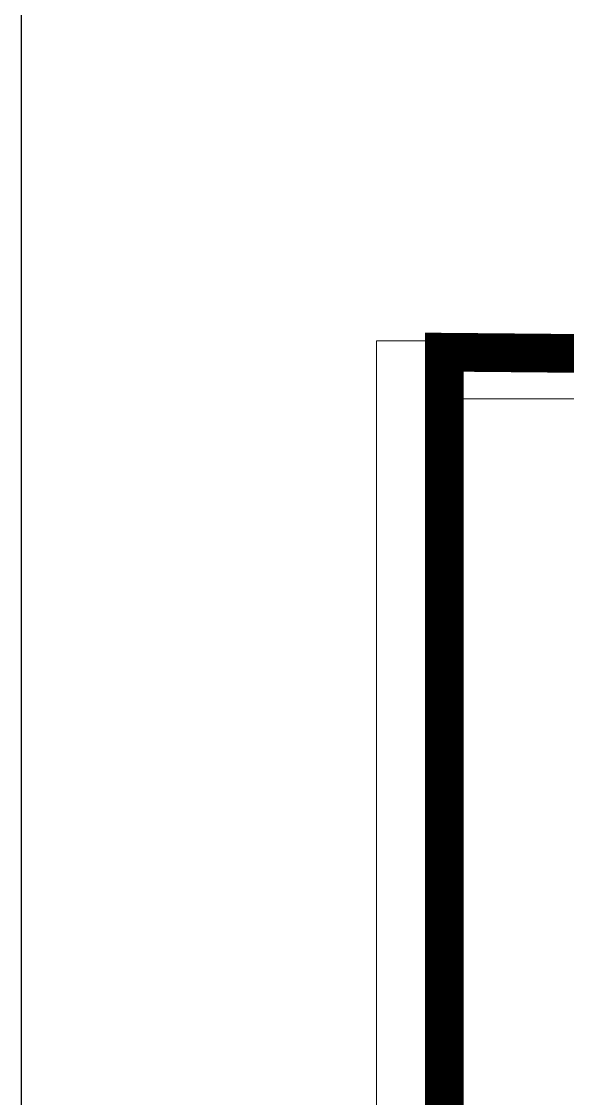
# Model space of a CAD drawing. Header units: metres. Extents: x 75097 to 220695, y -1557923 to -1361206.
# Drawn here: x 108363 to 109773, y -1431661 to -1428878 of the extents above; entities that cross this region are included whole.
import ezdxf

# ---------------------------------------------------------------- set-up
doc = ezdxf.new("R2010")
doc.units = ezdxf.units.M
doc.linetypes.add('DASHED2', pattern=[0.375, 0.25, -0.125])
doc.layers.get('0').update_dxf_attribs({"lineweight": 0})
doc.layers.add('A-100 - Copy$0$axes', color=8, linetype='Continuous')
doc.layers.add('A-100 - Copy$0$Walls', color=8, linetype='Continuous', lineweight=0)
doc.layers.add('E-POWR', color=7, linetype='Continuous', lineweight=9, true_color=0x4e7e3e)

# ---------------------------------------------------------------- blocks, each defined once
blk = doc.blocks.new('A-100 - Copy')
at = {"layer": 'A-100 - Copy$0$axes'}
blk.add_line((108363.3, -1477297.4, 0), (108363.3, -1366691.8, 0), dxfattribs=at)
at = {"layer": 'A-100 - Copy$0$Walls'}
for p, q in [((109280.3, -1429702.7, 2.4), (113014.1, -1429702.7, 2.4)), ((109280.3, -1437347.7, 2.4), (109280.3, -1429702.7, 2.4)), ((109430.3, -1429852.7, 2.4), (109430.3, -1433602.7, 2.4)), ((112680.3, -1429852.7, 2.4), (109430.3, -1429852.7, 2.4))]:
    blk.add_line(p, q, dxfattribs=at)

msp = doc.modelspace()

# ---------------------------------------------------------------- linework, layer by layer
at = {"layer": 'E-POWR', "color": 240, "linetype": 'DASHED2', "ltscale": 500, "true_color": 0xf10e52, "const_width": 100, "elevation": 0}
msp.add_lwpolyline([(115314.3, -1421042.7), (122763.3, -1421042.7), (122643.3, -1429852.7), (109455, -1429732.3), (109455, -1447867.7), (115125.3, -1447867.7), (115013.3, -1454972.7), (147820.4, -1454991.2)], dxfattribs=at)

# ---------------------------------------------------------------- next in the draw order: block references
msp.add_blockref('A-100 - Copy', (0, 0))

doc.saveas('drawing.dxf')
